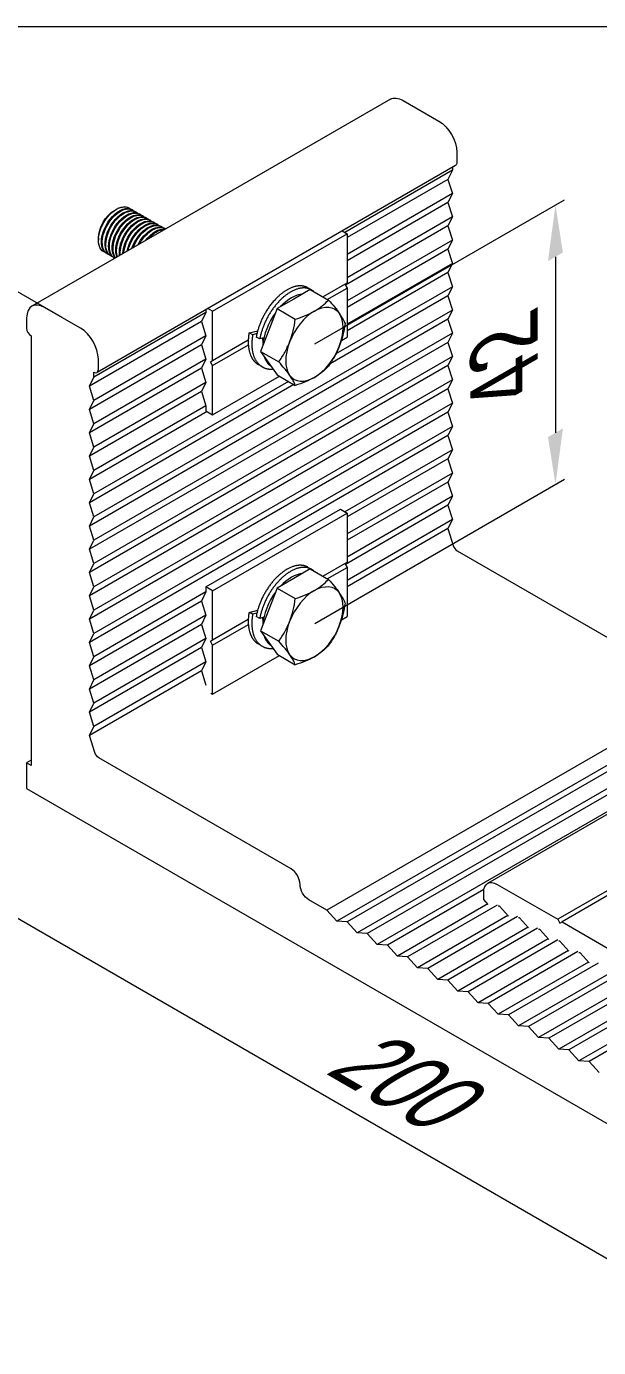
# Model space of a CAD drawing. Extents: x -37 to 4620, y -49 to 348.
# Drawn here: x 1987.38 to 2003.63, y 193.17 to 230.7 of the extents above; entities that cross this region are included whole.
import ezdxf

# ---------------------------------------------------------------- set-up
doc = ezdxf.new("R2010")
doc.units = 0
doc.header["$LTSCALE"] = 5
for name, color, linetype, lineweight in [('4', 160, 'CONTINUOUS', 18), ('PV-B6A89', 7, 'CONTINUOUS', 15), ('Рамки', 1, 'CONTINUOUS', 15)]:
    doc.layers.add(name, color=color, linetype=linetype, lineweight=lineweight)
doc.styles.add('15', font='russ.shx', dxfattribs={"width": 0.7, "height": 15})

msp = doc.modelspace()

# ---------------------------------------------------------------- linework, layer by layer
at = {"layer": '4', "extrusion": (0.707107, -0.408248, 0.57735)}
for p, q in [((1995.57, 221.679, -51.956), (2002.657, 225.771, -57.743)), ((2002.403, 224.155, -58.574), (2002.403, 219.158, -62.108)), ((1995.57, 213.743, -57.568), (2002.657, 217.835, -63.355))]:
    msp.add_line(p, q, dxfattribs=at)
at = {"layer": '4', "extrusion": (-0.707107, -0.408248, 0.57735)}
msp.add_line((1988.389, 222.431, -47.719), (1984.915, 224.436, -50.554), dxfattribs=at)
at = {"layer": '4', "extrusion": (-8.3e-15, 0.816497, 0.57735)}
msp.add_line((1985.339, 206.399, -54.665), (2008.249, 193.172, -35.958), dxfattribs=at)
at = {"layer": '4', "extrusion": (0.707107, -0.408248, 0.57735)}
for points in [[(1195.113, -984.107, 1290.584), (1195.537, -984.531, 1290.584), (1196.598, -983.046, 1290.584)], [(1190.785, -988.435, 1290.584), (1191.21, -988.859, 1290.584), (1189.725, -989.92, 1290.584)]]:
    msp.add_solid(points, dxfattribs=at)
at = {"layer": 'PV-B6A89', "extrusion": (-8.2e-15, 0.816497, 0.57735)}
for p, q in [((1997.714, 228.632, -32.299), (1987.532, 222.753, -32.299)), ((1998.074, 228.596, -32.299), (1999.093, 228.008, -32.299)), ((1999.602, 227.126, -32.299), (1999.602, 226.832, -32.299)), ((1999.565, 226.75, -32.299), (1989.382, 220.871, -32.299)), ((1999.475, 226.698, -32.299), (1999.475, 226.612, -32.299)), ((1999.475, 226.612, -32.299), (1996.42, 224.848, -32.299)), ((1999.347, 226.355, -32.299), (1996.484, 224.701, -32.299)), ((1999.475, 226.612, -32.299), (1999.347, 226.355, -32.299)), ((1999.347, 226.355, -32.299), (1999.475, 225.951, -32.299)), ((1999.475, 225.951, -32.299), (1996.484, 224.224, -32.299)), ((1999.475, 225.951, -32.299), (1999.347, 225.693, -32.299)), ((1990.298, 225.54, -32.299), (1990.292, 225.543, -32.299)), ((1999.347, 225.693, -32.299), (1996.484, 224.04, -32.299)), ((1999.347, 225.693, -32.299), (1999.475, 225.289, -32.299)), ((1989.876, 225.475, -32.299), (1989.932, 225.508, -32.299)), ((1990.4, 225.481, -32.299), (1990.377, 225.494, -32.299)), ((1990.501, 225.422, -32.299), (1990.479, 225.436, -32.299)), ((1990.603, 225.364, -32.299), (1990.581, 225.377, -32.299)), ((1990.705, 225.305, -32.299), (1990.682, 225.318, -32.299)), ((1990.807, 225.246, -32.299), (1990.784, 225.259, -32.299)), ((1990.909, 225.187, -32.299), (1990.886, 225.2, -32.299)), ((1999.475, 225.289, -32.299), (1996.484, 223.562, -32.299)), ((1999.475, 225.289, -32.299), (1999.347, 225.032, -32.299)), ((1991.011, 225.129, -32.299), (1990.988, 225.142, -32.299)), ((1991.112, 225.07, -32.299), (1991.09, 225.083, -32.299)), ((1991.214, 225.011, -32.299), (1991.191, 225.024, -32.299)), ((1991.316, 224.952, -32.299), (1991.293, 224.965, -32.299)), ((1992.665, 222.607, -32.299), (1996.484, 224.812, -32.299)), ((1996.345, 224.891, -32.299), (1996.484, 224.812, -32.299)), ((1999.347, 225.032, -32.299), (1996.436, 223.351, -32.299)), ((1996.484, 224.812, -32.299), (1996.484, 223.415, -32.299)), ((1999.347, 225.032, -32.299), (1999.475, 224.628, -32.299)), ((1989.423, 224.691, -32.299), (1989.423, 224.626, -32.299)), ((1999.475, 224.628, -32.299), (1996.484, 222.901, -32.299)), ((1999.475, 224.628, -32.299), (1999.347, 224.371, -32.299)), ((1989.578, 224.293, -32.299), (1989.572, 224.296, -32.299)), ((1989.68, 224.234, -32.299), (1989.657, 224.247, -32.299)), ((1989.781, 224.175, -32.299), (1989.759, 224.189, -32.299)), ((1989.883, 224.117, -32.299), (1989.861, 224.13, -32.299)), ((1999.347, 224.371, -32.299), (1996.484, 222.717, -32.299)), ((1999.347, 224.371, -32.299), (1999.475, 223.966, -32.299)), ((1999.475, 223.966, -32.299), (1996.484, 222.24, -32.299)), ((1999.347, 223.709, -32.299), (1996.484, 222.056, -32.299)), ((1999.475, 223.966, -32.299), (1999.347, 223.709, -32.299)), ((1999.347, 223.709, -32.299), (1999.475, 223.305, -32.299)), ((1995.796, 223.018, -32.299), (1996.484, 223.415, -32.299)), ((1999.475, 223.305, -32.299), (1996.168, 221.396, -32.299)), ((1996.42, 223.379, -32.299), (1996.484, 223.268, -32.299)), ((1999.475, 223.305, -32.299), (1999.347, 223.048, -32.299)), ((1994.967, 222.954, -32.299), (1994.496, 222.682, -32.299)), ((1995.437, 223.225, -32.299), (1994.967, 222.954, -32.299)), ((1995.437, 223.225, -32.299), (1995.955, 222.926, -32.299)), ((1995.923, 222.945, -32.299), (1996.484, 223.268, -32.299)), ((1999.347, 223.048, -32.299), (1996.005, 221.118, -32.299)), ((1996.484, 223.268, -32.299), (1996.484, 221.872, -32.299)), ((1999.347, 223.048, -32.299), (1999.475, 222.644, -32.299)), ((1988.91, 222.129, -32.299), (1987.892, 222.717, -32.299)), ((1999.475, 222.644, -32.299), (1989.292, 216.765, -32.299)), ((1992.474, 222.57, -32.299), (1989.292, 220.733, -32.299)), ((1992.474, 222.57, -32.299), (1992.347, 222.313, -32.299)), ((1992.474, 222.656, -32.299), (1992.474, 222.57, -32.299)), ((1992.665, 222.607, -32.299), (1992.527, 222.687, -32.299)), ((1992.665, 221.211, -32.299), (1992.665, 222.607, -32.299)), ((1994.496, 222.682, -32.299), (1994.261, 222.076, -32.299)), ((1994.496, 222.682, -32.299), (1995.014, 222.383, -32.299)), ((1999.475, 222.644, -32.299), (1999.347, 222.387, -32.299)), ((1987.383, 222.423, -32.299), (1987.383, 222.129, -32.299)), ((1999.347, 222.387, -32.299), (1989.165, 216.508, -32.299)), ((1992.347, 222.313, -32.299), (1989.165, 220.476, -32.299)), ((1992.347, 222.313, -32.299), (1992.474, 221.909, -32.299)), ((1999.347, 222.387, -32.299), (1999.475, 221.982, -32.299)), ((1987.51, 221.909, -32.299), (1987.51, 209.71, -32.299)), ((1999.475, 221.982, -32.299), (1989.292, 216.104, -32.299)), ((1992.474, 221.909, -32.299), (1989.292, 220.072, -32.299)), ((1992.474, 221.909, -32.299), (1992.347, 221.652, -32.299)), ((1992.665, 221.211, -32.299), (1993.678, 221.796, -32.299)), ((1993.7, 221.991, -32.299), (1993.945, 222.057, -32.299)), ((1993.803, 221.939, -32.299), (1993.7, 221.991, -32.299)), ((1993.923, 221.972, -32.299), (1993.803, 221.939, -32.299)), ((1994.006, 221.822, -32.299), (1993.903, 221.874, -32.299)), ((1994.122, 221.853, -32.299), (1994.006, 221.822, -32.299)), ((1994.261, 222.076, -32.299), (1994.026, 221.47, -32.299)), ((1996.321, 221.778, -32.299), (1996.484, 221.872, -32.299)), ((1999.475, 221.982, -32.299), (1999.347, 221.725, -32.299)), ((1999.347, 221.725, -32.299), (1989.165, 215.846, -32.299)), ((1992.347, 221.652, -32.299), (1989.165, 219.815, -32.299)), ((1992.347, 221.652, -32.299), (1992.474, 221.248, -32.299)), ((1992.665, 221.064, -32.299), (1993.68, 221.65, -32.299)), ((1994.026, 221.47, -32.299), (1994.261, 221.135, -32.299)), ((1994.026, 221.47, -32.299), (1994.544, 221.171, -32.299)), ((1999.347, 221.725, -32.299), (1999.475, 221.321, -32.299)), ((1999.347, 221.064, -32.299), (1989.165, 215.185, -32.299)), ((1999.475, 221.321, -32.299), (1989.292, 215.442, -32.299)), ((1992.474, 221.248, -32.299), (1989.292, 219.41, -32.299)), ((1989.42, 220.954, -32.299), (1989.42, 221.248, -32.299)), ((1992.474, 221.248, -32.299), (1992.347, 220.99, -32.299)), ((1992.601, 221.174, -32.299), (1992.665, 221.211, -32.299)), ((1992.665, 221.064, -32.299), (1992.601, 221.174, -32.299)), ((1992.665, 219.668, -32.299), (1992.665, 221.064, -32.299)), ((1994.261, 221.135, -32.299), (1994.496, 220.801, -32.299)), ((1999.475, 221.321, -32.299), (1999.347, 221.064, -32.299)), ((1999.347, 221.064, -32.299), (1999.475, 220.66, -32.299)), ((1992.347, 220.99, -32.299), (1989.165, 219.153, -32.299)), ((1989.165, 220.476, -32.299), (1989.292, 220.733, -32.299)), ((1989.292, 220.733, -32.299), (1989.292, 220.88, -32.299)), ((1992.347, 220.99, -32.299), (1992.474, 220.586, -32.299)), ((1992.665, 219.668, -32.299), (1994.562, 220.763, -32.299)), ((1994.496, 220.801, -32.299), (1995.014, 220.502, -32.299)), ((1994.976, 220.524, -32.299), (1989.165, 217.169, -32.299)), ((1989.292, 220.072, -32.299), (1989.165, 220.476, -32.299)), ((1999.347, 220.402, -32.299), (1989.165, 214.524, -32.299)), ((1992.347, 220.329, -32.299), (1989.165, 218.492, -32.299)), ((1999.475, 220.66, -32.299), (1989.292, 214.781, -32.299)), ((1994.817, 220.616, -32.299), (1989.292, 217.426, -32.299)), ((1992.474, 220.586, -32.299), (1989.292, 218.749, -32.299)), ((1992.474, 220.586, -32.299), (1992.347, 220.329, -32.299)), ((1992.347, 220.329, -32.299), (1992.474, 219.925, -32.299)), ((1999.475, 220.66, -32.299), (1999.347, 220.402, -32.299)), ((1999.347, 220.402, -32.299), (1999.475, 219.998, -32.299)), ((1989.165, 219.815, -32.299), (1989.292, 220.072, -32.299)), ((1999.475, 219.998, -32.299), (1989.292, 214.12, -32.299)), ((1992.474, 219.925, -32.299), (1989.292, 218.088, -32.299)), ((1992.474, 219.925, -32.299), (1992.474, 219.778, -32.299)), ((1999.475, 219.998, -32.299), (1999.347, 219.741, -32.299)), ((1989.292, 219.41, -32.299), (1989.165, 219.815, -32.299)), ((1992.506, 219.759, -32.299), (1989.165, 217.83, -32.299)), ((1999.347, 219.741, -32.299), (1989.165, 213.862, -32.299)), ((1992.474, 219.778, -32.299), (1992.665, 219.668, -32.299)), ((1999.347, 219.741, -32.299), (1999.475, 219.337, -32.299)), ((1989.165, 219.153, -32.299), (1989.292, 219.41, -32.299)), ((1999.475, 219.337, -32.299), (1989.292, 213.458, -32.299)), ((1999.475, 219.337, -32.299), (1999.347, 219.08, -32.299)), ((1989.292, 218.749, -32.299), (1989.165, 219.153, -32.299)), ((1999.347, 219.08, -32.299), (1989.165, 213.201, -32.299)), ((1999.347, 219.08, -32.299), (1999.475, 218.676, -32.299)), ((1989.165, 218.492, -32.299), (1989.292, 218.749, -32.299)), ((1989.292, 218.088, -32.299), (1989.165, 218.492, -32.299)), ((1999.475, 218.676, -32.299), (1996.42, 216.912, -32.299)), ((1999.347, 218.418, -32.299), (1996.484, 216.765, -32.299)), ((1999.475, 218.676, -32.299), (1999.347, 218.418, -32.299)), ((1999.347, 218.418, -32.299), (1999.475, 218.014, -32.299)), ((1989.165, 217.83, -32.299), (1989.292, 218.088, -32.299)), ((1989.292, 217.426, -32.299), (1989.165, 217.83, -32.299)), ((1999.475, 218.014, -32.299), (1996.484, 216.287, -32.299)), ((1999.347, 217.757, -32.299), (1996.484, 216.104, -32.299)), ((1999.475, 218.014, -32.299), (1999.347, 217.757, -32.299)), ((1999.347, 217.757, -32.299), (1999.475, 217.353, -32.299)), ((1989.165, 217.169, -32.299), (1989.292, 217.426, -32.299)), ((1999.475, 217.353, -32.299), (1996.484, 215.626, -32.299)), ((1999.475, 217.353, -32.299), (1999.347, 217.096, -32.299)), ((1989.292, 216.765, -32.299), (1989.165, 217.169, -32.299)), ((1992.474, 214.781, -32.299), (1996.293, 216.985, -32.299)), ((1996.293, 216.985, -32.299), (1996.484, 216.875, -32.299)), ((1999.347, 217.096, -32.299), (1996.436, 215.415, -32.299)), ((1999.347, 217.096, -32.299), (1999.475, 216.691, -32.299)), ((1989.165, 216.508, -32.299), (1989.292, 216.765, -32.299)), ((1992.665, 214.671, -32.299), (1996.484, 216.875, -32.299)), ((1996.484, 216.875, -32.299), (1996.484, 215.479, -32.299)), ((1999.475, 216.691, -32.299), (1996.484, 214.965, -32.299)), ((1999.475, 216.691, -32.299), (1999.347, 216.434, -32.299)), ((1989.292, 216.104, -32.299), (1989.165, 216.508, -32.299)), ((1999.347, 216.434, -32.299), (1996.484, 214.781, -32.299)), ((1999.347, 216.434, -32.299), (1999.498, 215.957, -32.299)), ((1989.165, 215.846, -32.299), (1989.292, 216.104, -32.299)), ((1989.292, 215.442, -32.299), (1989.165, 215.846, -32.299)), ((1999.614, 215.803, -32.299), (2005.075, 212.65, -32.299)), ((1989.165, 215.185, -32.299), (1989.292, 215.442, -32.299)), ((1995.796, 215.082, -32.299), (1996.484, 215.479, -32.299)), ((1996.42, 215.442, -32.299), (1996.484, 215.332, -32.299)), ((1989.292, 214.781, -32.299), (1989.165, 215.185, -32.299)), ((1995.437, 215.289, -32.299), (1994.967, 215.017, -32.299)), ((1995.437, 215.289, -32.299), (1995.955, 214.99, -32.299)), ((1995.923, 215.008, -32.299), (1996.484, 215.332, -32.299)), ((1996.484, 215.332, -32.299), (1996.484, 213.936, -32.299)), ((1989.165, 214.524, -32.299), (1989.292, 214.781, -32.299)), ((1992.665, 214.671, -32.299), (1992.474, 214.781, -32.299)), ((1992.474, 214.781, -32.299), (1992.474, 214.634, -32.299)), ((1992.665, 213.274, -32.299), (1992.665, 214.671, -32.299)), ((1994.496, 214.746, -32.299), (1994.261, 214.14, -32.299)), ((1994.967, 215.017, -32.299), (1994.496, 214.746, -32.299)), ((1994.496, 214.746, -32.299), (1995.014, 214.447, -32.299)), ((1989.292, 214.12, -32.299), (1989.165, 214.524, -32.299)), ((1992.347, 214.377, -32.299), (1989.165, 212.54, -32.299)), ((1992.474, 214.634, -32.299), (1989.292, 212.797, -32.299)), ((1992.474, 214.634, -32.299), (1992.347, 214.377, -32.299)), ((1992.347, 214.377, -32.299), (1992.474, 213.973, -32.299)), ((1989.165, 213.862, -32.299), (1989.292, 214.12, -32.299)), ((1992.474, 213.973, -32.299), (1989.292, 212.135, -32.299)), ((1992.474, 213.973, -32.299), (1992.347, 213.715, -32.299)), ((1993.7, 214.055, -32.299), (1993.945, 214.121, -32.299)), ((1993.803, 214.003, -32.299), (1993.7, 214.055, -32.299)), ((1993.923, 214.035, -32.299), (1993.803, 214.003, -32.299)), ((1994.006, 213.885, -32.299), (1993.903, 213.937, -32.299)), ((1994.122, 213.916, -32.299), (1994.006, 213.885, -32.299)), ((1994.261, 214.14, -32.299), (1994.026, 213.534, -32.299)), ((1996.321, 213.842, -32.299), (1996.484, 213.936, -32.299)), ((1989.292, 213.458, -32.299), (1989.165, 213.862, -32.299)), ((1992.347, 213.715, -32.299), (1989.165, 211.878, -32.299)), ((1992.347, 213.715, -32.299), (1992.474, 213.311, -32.299)), ((1992.665, 213.274, -32.299), (1993.678, 213.859, -32.299)), ((1992.665, 213.127, -32.299), (1993.68, 213.713, -32.299)), ((1994.026, 213.534, -32.299), (1994.261, 213.199, -32.299)), ((1994.026, 213.534, -32.299), (1994.544, 213.235, -32.299)), ((1989.165, 213.201, -32.299), (1989.292, 213.458, -32.299)), ((1989.292, 212.797, -32.299), (1989.165, 213.201, -32.299)), ((1992.474, 213.311, -32.299), (1989.292, 211.474, -32.299)), ((1992.474, 213.311, -32.299), (1992.347, 213.054, -32.299)), ((1992.601, 213.238, -32.299), (1992.665, 213.274, -32.299)), ((1992.665, 213.127, -32.299), (1992.601, 213.238, -32.299)), ((1994.261, 213.199, -32.299), (1994.496, 212.865, -32.299)), ((1992.347, 213.054, -32.299), (1989.165, 211.217, -32.299)), ((1989.165, 212.54, -32.299), (1989.292, 212.797, -32.299)), ((1992.347, 213.054, -32.299), (1992.474, 212.65, -32.299)), ((1992.665, 211.731, -32.299), (1992.665, 213.127, -32.299)), ((1992.665, 211.731, -32.299), (1994.562, 212.827, -32.299)), ((1994.496, 212.865, -32.299), (1995.014, 212.566, -32.299)), ((1989.292, 212.135, -32.299), (1989.165, 212.54, -32.299)), ((1992.474, 212.65, -32.299), (1989.292, 210.813, -32.299)), ((1992.474, 212.65, -32.299), (1992.347, 212.393, -32.299)), ((1992.347, 212.393, -32.299), (1989.165, 210.556, -32.299)), ((1989.165, 211.878, -32.299), (1989.292, 212.135, -32.299)), ((1992.347, 212.393, -32.299), (1992.474, 211.988, -32.299)), ((1989.292, 211.474, -32.299), (1989.165, 211.878, -32.299)), ((1992.613, 211.761, -32.299), (1992.665, 211.731, -32.299)), ((1989.165, 211.217, -32.299), (1989.292, 211.474, -32.299)), ((2006.093, 211.474, -32.299), (1995.911, 205.595, -32.299)), ((1989.292, 210.813, -32.299), (1989.165, 211.217, -32.299)), ((2006.379, 211.162, -32.299), (1996.197, 205.283, -32.299)), ((2006.666, 211.143, -32.299), (1996.484, 205.265, -32.299)), ((1989.165, 210.556, -32.299), (1989.292, 210.813, -32.299)), ((1989.315, 210.078, -32.299), (1989.165, 210.556, -32.299)), ((2006.952, 210.831, -32.299), (1996.77, 204.952, -32.299)), ((2007.239, 210.813, -32.299), (1997.056, 204.934, -32.299)), ((2007.525, 210.5, -32.299), (1997.343, 204.622, -32.299)), ((1987.51, 209.857, -32.299), (1987.383, 209.784, -32.299)), ((1987.51, 209.71, -32.299), (1987.383, 209.784, -32.299)), ((1987.383, 209.784, -32.299), (1987.383, 209.049, -32.299)), ((1994.893, 206.771, -32.299), (1989.432, 209.924, -32.299)), ((1987.383, 209.049, -32.299), (2012.839, 194.352, -32.299)), ((2005.569, 209.296, -32.299), (2000.477, 206.357, -32.299)), ((2012.393, 207.837, -32.299), (2002.211, 201.958, -32.299)), ((2012.68, 207.524, -32.299), (2002.497, 201.645, -32.299)), ((2012.966, 207.506, -32.299), (2002.784, 201.627, -32.299)), ((2013.253, 207.194, -32.299), (2003.07, 201.315, -32.299)), ((2013.539, 207.175, -32.299), (2003.357, 201.296, -32.299)), ((2004.314, 206.405, -32.299), (2002.466, 205.338, -32.299)), ((2000.372, 206.187, -32.299), (1997.629, 204.603, -32.299)), ((2000.366, 205.897, -32.299), (2000.366, 206.11, -32.299)), ((2000.747, 206.33, -32.299), (2002.466, 205.338, -32.299)), ((2004.441, 206.332, -32.299), (2002.593, 205.265, -32.299)), ((1995.911, 205.595, -32.299), (1995.402, 205.889, -32.299)), ((2000.481, 205.772, -32.299), (1997.915, 204.291, -32.299)), ((2000.747, 205.742, -32.299), (1998.202, 204.273, -32.299)), ((2000.493, 205.759, -32.299), (2000.366, 205.897, -32.299)), ((2000.811, 205.706, -32.299), (2000.779, 205.708, -32.299)), ((2001.066, 205.428, -32.299), (2000.811, 205.706, -32.299)), ((1996.197, 205.283, -32.299), (1995.911, 205.595, -32.299)), ((1996.484, 205.265, -32.299), (1996.197, 205.283, -32.299)), ((2001.053, 205.441, -32.299), (1998.488, 203.96, -32.299)), ((2001.32, 205.412, -32.299), (1998.775, 203.942, -32.299)), ((2001.384, 205.375, -32.299), (2001.352, 205.377, -32.299)), ((2001.638, 205.097, -32.299), (2001.384, 205.375, -32.299)), ((2002.466, 205.338, -32.299), (2002.529, 205.228, -32.299)), ((1996.77, 204.952, -32.299), (1996.484, 205.265, -32.299)), ((1997.056, 204.934, -32.299), (1996.77, 204.952, -32.299)), ((1997.343, 204.622, -32.299), (1997.056, 204.934, -32.299)), ((2001.626, 205.111, -32.299), (1999.061, 203.63, -32.299)), ((2001.893, 205.081, -32.299), (1999.347, 203.611, -32.299)), ((2001.957, 205.044, -32.299), (2001.925, 205.046, -32.299)), ((2002.211, 204.767, -32.299), (2001.957, 205.044, -32.299)), ((2002.529, 205.228, -32.299), (2002.593, 205.265, -32.299)), ((2002.593, 205.265, -32.299), (2004.311, 204.273, -32.299)), ((1997.629, 204.603, -32.299), (1997.343, 204.622, -32.299)), ((1997.915, 204.291, -32.299), (1997.629, 204.603, -32.299)), ((2002.199, 204.78, -32.299), (1999.634, 203.299, -32.299)), ((2002.466, 204.75, -32.299), (1999.92, 203.281, -32.299)), ((2002.529, 204.713, -32.299), (2002.497, 204.716, -32.299)), ((2002.784, 204.436, -32.299), (2002.529, 204.713, -32.299)), ((1998.202, 204.273, -32.299), (1997.915, 204.291, -32.299)), ((1998.488, 203.96, -32.299), (1998.202, 204.273, -32.299)), ((2002.772, 204.449, -32.299), (2000.206, 202.968, -32.299)), ((2003.038, 204.42, -32.299), (2000.493, 202.95, -32.299)), ((2003.102, 204.383, -32.299), (2003.07, 204.385, -32.299)), ((2003.357, 204.105, -32.299), (2003.102, 204.383, -32.299)), ((1998.775, 203.942, -32.299), (1998.488, 203.96, -32.299)), ((1999.061, 203.63, -32.299), (1998.775, 203.942, -32.299)), ((2003.344, 204.119, -32.299), (2000.779, 202.638, -32.299)), ((2003.611, 204.089, -32.299), (2001.066, 202.619, -32.299)), ((2003.917, 203.788, -32.299), (2001.352, 202.307, -32.299)), ((1999.347, 203.611, -32.299), (1999.061, 203.63, -32.299)), ((1999.634, 203.299, -32.299), (1999.347, 203.611, -32.299)), ((2004.184, 203.758, -32.299), (2001.638, 202.288, -32.299)), ((2004.49, 203.457, -32.299), (2001.925, 201.976, -32.299)), ((1999.92, 203.281, -32.299), (1999.634, 203.299, -32.299)), ((2000.206, 202.968, -32.299), (1999.92, 203.281, -32.299)), ((2000.493, 202.95, -32.299), (2000.206, 202.968, -32.299)), ((2000.779, 202.638, -32.299), (2000.493, 202.95, -32.299)), ((2001.066, 202.619, -32.299), (2000.779, 202.638, -32.299)), ((2001.352, 202.307, -32.299), (2001.066, 202.619, -32.299)), ((2001.638, 202.288, -32.299), (2001.352, 202.307, -32.299)), ((2001.925, 201.976, -32.299), (2001.638, 202.288, -32.299)), ((2002.211, 201.958, -32.299), (2001.925, 201.976, -32.299)), ((2002.497, 201.645, -32.299), (2002.211, 201.958, -32.299)), ((2002.784, 201.627, -32.299), (2002.497, 201.645, -32.299)), ((2003.07, 201.315, -32.299), (2002.784, 201.627, -32.299)), ((2003.357, 201.296, -32.299), (2003.07, 201.315, -32.299)), ((2003.643, 200.984, -32.299), (2003.357, 201.296, -32.299))]:
    msp.add_line(p, q, dxfattribs=at)
at = {"layer": 'PV-B6A89', "extrusion": (7.4e-15, -1.2e-15, -1)}
msp.add_ellipse((1998.074, 228.008, -32.299), major_axis=(-0.36, 0.624), ratio=0.57735, start_param=0, end_param=0.785398, dxfattribs=at)
at = {"layer": 'PV-B6A89', "extrusion": (7.2e-15, -1.4e-15, -1)}
for centre, major_axis, start_param, end_param in [((1999.093, 227.42, -32.299), (0.36, -0.624), -2.356194, -0.785398), ((1990.73, 224.459, -32.299), (0.36, 0.624), -2.116376, -0.785398), ((1989.432, 210.071, -32.299), (-0.09, 0.156), -2.356194, -1.203622)]:
    msp.add_ellipse(centre, major_axis=major_axis, ratio=0.57735, start_param=start_param, end_param=end_param, dxfattribs=at)
at = {"layer": 'PV-B6A89', "extrusion": (7.2e-15, -1.2e-15, -1)}
msp.add_ellipse((1999.475, 226.906, -32.299), major_axis=(0.09, -0.156), ratio=0.57735, start_param=-0.785398, end_param=0, dxfattribs=at)
at = {"layer": 'PV-B6A89', "extrusion": (7e-15, -1.4e-15, -1)}
for centre, major_axis, start_param, end_param in [((1989.932, 224.92, -32.299), (-0.36, -0.624), 0, 3.141593), ((1990.221, 224.753, -32.299), (-0.36, -0.624), 0, 3.141593), ((1990.119, 224.812, -32.299), (0.36, 0.624), -0.785398, 0), ((1990.322, 224.694, -32.299), (0.36, 0.624), -0.785398, 0), ((1990.424, 224.636, -32.299), (0.36, 0.624), -0.785398, 0), ((1990.526, 224.577, -32.299), (0.36, 0.624), -0.785398, 0), ((1990.73, 224.459, -32.299), (0.36, 0.624), -0.785398, 0), ((1990.933, 224.342, -32.299), (0.36, 0.624), -0.785398, 0), ((1990.243, 224.74, -32.299), (-0.36, -0.624), -0.01521, 0.785398), ((1995.402, 206.183, -32.299), (-0.18, 0.312), -2.356194, -0.785398)]:
    msp.add_ellipse(centre, major_axis=major_axis, ratio=0.57735, start_param=start_param, end_param=end_param, dxfattribs=at)
at = {"layer": 'PV-B6A89', "extrusion": (7e-15, -1.2e-15, -1)}
for centre, start_param, end_param in [((1990.017, 224.871, -32.299), -2.356194, 0), ((1990.243, 224.74, -32.299), -2.356194, 0.11004), ((1990.854, 224.387, -32.299), -1.853007, 0.11004)]:
    msp.add_ellipse(centre, major_axis=(0.36, 0.624), ratio=0.57735, start_param=start_param, end_param=end_param, dxfattribs=at)
at = {"layer": 'PV-B6A89', "extrusion": (6.9e-15, -1.3e-15, -1)}
for centre, major_axis, start_param, end_param in [((1989.938, 224.916, -32.299), (0.36, 0.624), -0.785398, 0.11004), ((1990.04, 224.858, -32.299), (0.36, 0.624), -0.785398, 0.11004), ((1990.831, 224.401, -32.299), (0.36, 0.624), -1.903348, 0), ((1990.017, 224.871, -32.299), (-0.36, -0.624), 0, 0.785398)]:
    msp.add_ellipse(centre, major_axis=major_axis, ratio=0.57735, start_param=start_param, end_param=end_param, dxfattribs=at)
at = {"layer": 'PV-B6A89', "extrusion": (7.1e-15, -1.3e-15, -1)}
for centre, major_axis, start_param, end_param in [((1989.876, 224.952, -32.299), (0.32, 0.554), -2.356194, -0.785398), ((1990.933, 224.342, -32.299), (0.36, 0.624), -1.664911, -0.785398), ((1990.956, 224.329, -32.299), (0.36, 0.624), -1.605399, 0.034603), ((1991.035, 224.283, -32.299), (0.36, 0.624), -1.363454, -0.207343), ((1990.447, 224.623, -32.299), (0.36, 0.624), -2.679581, -2.356194)]:
    msp.add_ellipse(centre, major_axis=major_axis, ratio=0.57735, start_param=start_param, end_param=end_param, dxfattribs=at)
at = {"layer": 'PV-B6A89', "extrusion": (6.9e-15, -1.4e-15, -1)}
msp.add_ellipse((1990.04, 224.858, -32.299), major_axis=(-0.36, -0.624), ratio=0.57735, start_param=-0.11004, end_param=2.356194, dxfattribs=at)
at = {"layer": 'PV-B6A89', "extrusion": (6.8e-15, -1.3e-15, -1)}
msp.add_ellipse((1990.119, 224.812, -32.299), major_axis=(-0.36, -0.624), ratio=0.57735, start_param=0, end_param=2.356194, dxfattribs=at)
at = {"layer": 'PV-B6A89', "extrusion": (7e-15, -1.1e-15, -1)}
for centre, start_param, end_param in [((1990.141, 224.799, -32.299), -2.356194, 0.11004), ((1990.447, 224.623, -32.299), -2.356194, 0.11004), ((1990.549, 224.564, -32.299), -2.356194, 0.11004), ((1990.628, 224.518, -32.299), -2.318659, 0)]:
    msp.add_ellipse(centre, major_axis=(0.36, 0.624), ratio=0.57735, start_param=start_param, end_param=end_param, dxfattribs=at)
at = {"layer": 'PV-B6A89', "extrusion": (6.8e-15, -1.4e-15, -1)}
for centre, major_axis, start_param, end_param in [((1990.345, 224.681, -32.299), (-0.36, -0.624), 0.241145, 3.251633), ((1995.557, 221.672, -32.299), (0.576, 0.998), -0.785398, 0.261799), ((1995.557, 213.736, -32.299), (0.576, 0.998), -0.785398, 0.261799)]:
    msp.add_ellipse(centre, major_axis=major_axis, ratio=0.57735, start_param=start_param, end_param=end_param, dxfattribs=at)
at = {"layer": 'PV-B6A89', "extrusion": (6.6e-15, -1.1e-15, -1)}
msp.add_ellipse((1990.322, 224.694, -32.299), major_axis=(-0.36, -0.624), ratio=0.57735, start_param=0.188024, end_param=2.356194, dxfattribs=at)
at = {"layer": 'PV-B6A89', "extrusion": (7.4e-15, -1.5e-15, -1)}
msp.add_ellipse((1990.424, 224.636, -32.299), major_axis=(0.36, 0.624), ratio=0.57735, start_param=-2.727115, end_param=-0.785398, dxfattribs=at)
at = {"layer": 'PV-B6A89', "extrusion": (7.1e-15, -1.4e-15, -1)}
msp.add_ellipse((1990.526, 224.577, -32.299), major_axis=(0.36, 0.624), ratio=0.57735, start_param=-2.519391, end_param=-0.785398, dxfattribs=at)
at = {"layer": 'PV-B6A89', "extrusion": (6.9e-15, -1.2e-15, -1)}
for centre, start_param, end_param in [((1990.651, 224.505, -32.299), -2.273881, 0.11004), ((1994.622, 222.212, -32.299), -2.504671, -2.474249), ((1994.622, 214.276, -32.299), -2.504671, -2.474249)]:
    msp.add_ellipse(centre, major_axis=(0.36, 0.624), ratio=0.57735, start_param=start_param, end_param=end_param, dxfattribs=at)
at = {"layer": 'PV-B6A89', "extrusion": (7.2e-15, -1.5e-15, -1)}
msp.add_ellipse((1990.752, 224.446, -32.299), major_axis=(0.36, 0.624), ratio=0.57735, start_param=-2.070086, end_param=0.11004, dxfattribs=at)
at = {"layer": 'PV-B6A89', "extrusion": (7.2e-15, -1.3e-15, -1)}
msp.add_ellipse((1991.058, 224.27, -32.299), major_axis=(0.36, 0.624), ratio=0.57735, start_param=-1.275637, end_param=-0.29516, dxfattribs=at)
at = {"layer": 'PV-B6A89', "extrusion": (7e-15, -1.3e-15, -1)}
msp.add_ellipse((1990.141, 224.799, -32.299), major_axis=(-0.36, -0.624), ratio=0.57735, start_param=-0.11004, end_param=0.785398, dxfattribs=at)
at = {"layer": 'PV-B6A89', "extrusion": (6.8e-15, -1.2e-15, -1)}
msp.add_ellipse((1990.549, 224.564, -32.299), major_axis=(0.36, 0.624), ratio=0.57735, start_param=-2.474248, end_param=-2.356194, dxfattribs=at)
at = {"layer": 'PV-B6A89'}
for centre, major_axis, start_param, end_param in [((1994.906, 222.048, -32.299), (-0.576, -0.998), -2.745955, -1.966434), ((1987.892, 222.129, -32.299), (-0.36, 0.624), -0.785398, 0.785398), ((1994.906, 222.048, -32.299), (-0.576, -0.998), -1.765617, -0.852377), ((1995.557, 221.672, -32.299), (-0.576, -0.998), -2.356194, -1.308997), ((1995.557, 221.672, -32.299), (0.576, 0.998), -1.308997, -0.261799), ((1987.51, 222.056, -32.299), (0.09, -0.156), -2.356194, -0.785398), ((1988.91, 221.541, -32.299), (-0.36, 0.624), -2.356194, -0.785398), ((1995.557, 221.672, -32.299), (-0.576, -0.998), -1.308997, -0.261799), ((1995.557, 221.672, -32.299), (0.576, 0.998), -2.356194, -1.308997), ((1994.906, 222.048, -32.299), (-0.576, -0.998), -0.496654, -0.026944), ((1989.292, 221.027, -32.299), (0.09, -0.156), -0.785398, 0.785398), ((1995.557, 221.672, -32.299), (-0.576, -0.998), -0.261799, 0.785398), ((1999.614, 215.95, -32.299), (0.09, -0.156), -1.93797, -0.785398), ((1994.906, 214.112, -32.299), (-0.576, -0.998), -2.745955, -1.966434), ((1995.557, 213.736, -32.299), (-0.576, -0.998), -2.356194, -1.308997), ((1994.906, 214.112, -32.299), (-0.576, -0.998), -1.765617, -0.852377), ((1995.557, 213.736, -32.299), (0.576, 0.998), -1.308997, -0.261799), ((1995.557, 213.736, -32.299), (-0.576, -0.998), -1.308997, -0.261799), ((1995.557, 213.736, -32.299), (0.576, 0.998), -2.356194, -1.308997), ((1994.906, 214.112, -32.299), (-0.576, -0.998), -0.496654, -0.026944), ((1995.557, 213.736, -32.299), (-0.576, -0.998), -0.261799, 0.785398), ((1994.893, 206.477, -32.299), (-0.18, 0.312), -2.356194, -0.785398)]:
    msp.add_ellipse(centre, major_axis=major_axis, ratio=0.57735, start_param=start_param, end_param=end_param, dxfattribs=at)
at = {"layer": 'PV-B6A89', "extrusion": (7.1e-15, -1.6e-15, -1)}
for centre in [(1994.599, 222.225, -32.299), (1994.599, 214.289, -32.299)]:
    msp.add_ellipse(centre, major_axis=(0.36, 0.624), ratio=0.57735, start_param=-2.629809, end_param=-2.508519, dxfattribs=at)
at = {"layer": 'PV-B6A89', "extrusion": (7.3e-15, -1.5e-15, -1)}
msp.add_ellipse((2000.747, 205.889, -32.299), major_axis=(-0.27, 0.468), ratio=0.57735, start_param=-0.785398, end_param=0.785398, dxfattribs=at)
at = {"layer": 'PV-B6A89'}
for points, knots in [([(1995.225, 223.324, -32.299), (1994.985, 223.361, -32.299), (1994.698, 223.164, -32.299), (1994.411, 222.968, -32.299), (1994.19, 222.612, -32.299)], [0.7, 0.7, 0.7, 0.8, 0.8, 0.9, 0.9, 0.9]), ([(1993.803, 221.939, -32.299), (1993.735, 221.557, -32.299), (1993.851, 221.29, -32.299), (1993.967, 221.024, -32.299), (1994.226, 220.974, -32.299)], [0, 0, 0, 0.1, 0.1, 0.2, 0.2, 0.2])]:
    msp.add_rational_spline(points, [1, 0.951056516295, 1, 0.951056516295, 1], degree=2, knots=knots, dxfattribs=at)
for points, weights in [([(1995.369, 223.275, -32.299), (1995.304, 223.312, -32.299), (1995.225, 223.324, -32.299)], [0.978092637339, 0.98345005249, 1]), ([(1994.805, 223.109, -32.299), (1994.518, 222.915, -32.299), (1994.296, 222.56, -32.299)], [1, 0.951056516295, 1]), ([(1995.331, 223.265, -32.299), (1995.092, 223.303, -32.299), (1994.805, 223.109, -32.299)], [1, 0.951056516295, 1]), ([(1995.538, 223.167, -32.299), (1995.451, 223.245, -32.299), (1995.331, 223.265, -32.299)], [0.975545022935, 0.974887739955, 1]), ([(1994.19, 222.612, -32.299), (1993.97, 222.256, -32.299), (1993.903, 221.874, -32.299)], [1, 0.951056516295, 1]), ([(1994.296, 222.56, -32.299), (1994.074, 222.204, -32.299), (1994.006, 221.822, -32.299)], [1, 0.951056516295, 1]), ([(1993.7, 221.991, -32.299), (1993.634, 221.609, -32.299), (1993.751, 221.344, -32.299)], [1, 0.951056516295, 1]), ([(1994.084, 221.843, -32.299), (1994.085, 221.769, -32.299), (1994.098, 221.704, -32.299)], [0.977295787555, 0.973183749968, 0.978638089635]), ([(1993.751, 221.344, -32.299), (1993.827, 221.172, -32.299), (1993.971, 221.089, -32.299)], [1, 0.967593762411, 0.978100867117]), ([(1994.698, 215.228, -32.299), (1994.411, 215.032, -32.299), (1994.19, 214.676, -32.299)], [1, 0.951056516295, 1]), ([(1994.805, 215.173, -32.299), (1994.518, 214.978, -32.299), (1994.296, 214.623, -32.299)], [1, 0.951056516295, 1]), ([(1995.225, 215.388, -32.299), (1994.985, 215.424, -32.299), (1994.698, 215.228, -32.299)], [1, 0.951056516295, 1]), ([(1995.331, 215.328, -32.299), (1995.092, 215.367, -32.299), (1994.805, 215.173, -32.299)], [1, 0.951056516295, 1]), ([(1995.369, 215.338, -32.299), (1995.304, 215.376, -32.299), (1995.225, 215.388, -32.299)], [0.97809263734, 0.98345005249, 1]), ([(1995.538, 215.231, -32.299), (1995.451, 215.309, -32.299), (1995.331, 215.328, -32.299)], [0.975545022935, 0.974887739955, 1]), ([(1994.19, 214.676, -32.299), (1993.97, 214.32, -32.299), (1993.903, 213.937, -32.299)], [1, 0.951056516295, 1]), ([(1994.296, 214.623, -32.299), (1994.074, 214.268, -32.299), (1994.006, 213.885, -32.299)], [1, 0.951056516295, 1]), ([(1993.7, 214.055, -32.299), (1993.634, 213.673, -32.299), (1993.751, 213.408, -32.299)], [1, 0.951056516295, 1]), ([(1993.803, 214.003, -32.299), (1993.735, 213.62, -32.299), (1993.851, 213.354, -32.299)], [1, 0.951056516295, 1]), ([(1994.084, 213.906, -32.299), (1994.085, 213.833, -32.299), (1994.098, 213.768, -32.299)], [0.977295787555, 0.973183749968, 0.978638089635]), ([(1993.751, 213.408, -32.299), (1993.827, 213.236, -32.299), (1993.971, 213.153, -32.299)], [1, 0.967593762411, 0.978100867117]), ([(1993.851, 213.354, -32.299), (1993.967, 213.088, -32.299), (1994.226, 213.037, -32.299)], [1, 0.951056516295, 1])]:
    msp.add_rational_spline(points, weights, degree=2, dxfattribs=at)
at = {"layer": 'PV-B6A89', "extrusion": (-4.27615e-09, -7.40808e-09, -1)}
msp.add_open_spline([(1995.369, 223.275, -32.299), (1995.403, 223.255, -32.299), (1995.437, 223.235, -32.299), (1995.471, 223.216, -32.299)], degree=3, dxfattribs=at)
at = {"layer": 'PV-B6A89'}
for points, knots in [([(1995.557, 222.613, -32.299), (1995.597, 222.636, -32.299), (1995.636, 222.66, -32.299), (1995.709, 222.71, -32.299), (1995.743, 222.736, -32.299), (1995.842, 222.815, -32.299), (1995.901, 222.87, -32.299), (1995.955, 222.926, -32.299)], [0.013367258, 0.013367258, 0.013367258, 0.013367258, 0.014537452, 0.014537452, 0.015707646, 0.015707646, 0.018048033, 0.018048033, 0.018048033, 0.018048033]), ([(1996.263, 221.609, -32.299), (1996.243, 221.558, -32.299), (1996.221, 221.507, -32.299), (1996.175, 221.409, -32.299), (1996.15, 221.361, -32.299), (1996.072, 221.22, -32.299), (1996.015, 221.131, -32.299), (1995.955, 221.045, -32.299)], [0.00467371, 0.00467371, 0.00467371, 0.00467371, 0.005837709, 0.005837709, 0.007001709, 0.007001709, 0.009329709, 0.009329709, 0.009329709, 0.009329709]), ([(1996.263, 213.673, -32.299), (1996.243, 213.621, -32.299), (1996.221, 213.571, -32.299), (1996.175, 213.472, -32.299), (1996.15, 213.424, -32.299), (1996.072, 213.284, -32.299), (1996.015, 213.195, -32.299), (1995.955, 213.109, -32.299)], [0.00467371, 0.00467371, 0.00467371, 0.00467371, 0.005837709, 0.005837709, 0.007001709, 0.007001709, 0.009329709, 0.009329709, 0.009329709, 0.009329709]), ([(1995.014, 212.566, -32.299), (1994.998, 212.608, -32.299), (1994.977, 212.652, -32.299), (1994.924, 212.749, -32.299), (1994.892, 212.801, -32.299), (1994.852, 212.858, -32.299)], [0.000000238, 0.000000238, 0.000000238, 0.000000238, 0.002336974, 0.002336974, 0.00467371, 0.00467371, 0.00467371, 0.00467371]), ([(1995.557, 212.795, -32.299), (1995.478, 212.749, -32.299), (1995.392, 212.708, -32.299), (1995.21, 212.632, -32.299), (1995.113, 212.597, -32.299), (1995.014, 212.566, -32.299)], [0.027532561, 0.027532561, 0.027532561, 0.027532561, 0.029870181, 0.029870181, 0.032207802, 0.032207802, 0.032207802, 0.032207802])]:
    msp.add_open_spline(points, degree=3, knots=knots, dxfattribs=at)
at = {"layer": 'PV-B6A89', "extrusion": (1.047e-12, 8.939e-13, -1)}
msp.add_open_spline([(1995.955, 222.926, -32.299), (1996.015, 222.859, -32.299), (1996.073, 222.793, -32.299), (1996.176, 222.667, -32.299), (1996.223, 222.607, -32.299), (1996.263, 222.55, -32.299)], degree=3, knots=[0.000000238, 0.000000238, 0.000000238, 0.000000238, 0.002336974, 0.002336974, 0.00467371, 0.00467371, 0.00467371, 0.00467371], dxfattribs=at)
at = {"layer": 'PV-B6A89', "extrusion": (9.232e-13, -1.9057e-12, -1)}
msp.add_open_spline([(1995.014, 222.383, -32.299), (1995.113, 222.415, -32.299), (1995.21, 222.449, -32.299), (1995.392, 222.525, -32.299), (1995.478, 222.567, -32.299), (1995.557, 222.613, -32.299)], degree=3, knots=[0.008690416, 0.008690416, 0.008690416, 0.008690416, 0.011028837, 0.011028837, 0.013367258, 0.013367258, 0.013367258, 0.013367258], dxfattribs=at)
at = {"layer": 'PV-B6A89', "extrusion": (-4.1464e-12, -2.3504e-12, -1)}
msp.add_open_spline([(1996.263, 222.55, -32.299), (1996.283, 222.521, -32.299), (1996.301, 222.494, -32.299), (1996.334, 222.441, -32.299), (1996.349, 222.416, -32.299), (1996.388, 222.343, -32.299), (1996.409, 222.299, -32.299), (1996.425, 222.257, -32.299)], degree=3, knots=[0.00467371, 0.00467371, 0.00467371, 0.00467371, 0.005837709, 0.005837709, 0.007001709, 0.007001709, 0.009329709, 0.009329709, 0.009329709, 0.009329709], dxfattribs=at)
at = {"layer": 'PV-B6A89', "extrusion": (2.1484e-12, -5.932e-13, -1)}
msp.add_open_spline([(1994.852, 221.735, -32.299), (1994.872, 221.787, -32.299), (1994.89, 221.839, -32.299), (1994.923, 221.945, -32.299), (1994.938, 221.999, -32.299), (1994.978, 222.161, -32.299), (1994.998, 222.271, -32.299), (1995.014, 222.383, -32.299)], degree=3, knots=[0.00467371, 0.00467371, 0.00467371, 0.00467371, 0.005837709, 0.005837709, 0.007001709, 0.007001709, 0.009329709, 0.009329709, 0.009329709, 0.009329709], dxfattribs=at)
at = {"layer": 'PV-B6A89', "extrusion": (-2.1369e-12, 4.368e-13, -1)}
msp.add_open_spline([(1996.425, 222.257, -32.299), (1996.409, 222.145, -32.299), (1996.388, 222.035, -32.299), (1996.335, 221.818, -32.299), (1996.303, 221.712, -32.299), (1996.263, 221.609, -32.299)], degree=3, knots=[0.000000238, 0.000000238, 0.000000238, 0.000000238, 0.002336974, 0.002336974, 0.00467371, 0.00467371, 0.00467371, 0.00467371], dxfattribs=at)
at = {"layer": 'PV-B6A89', "extrusion": (1.8311e-12, -9.996e-13, -1)}
msp.add_open_spline([(1994.544, 221.171, -32.299), (1994.605, 221.257, -32.299), (1994.662, 221.347, -32.299), (1994.765, 221.534, -32.299), (1994.812, 221.632, -32.299), (1994.852, 221.735, -32.299)], degree=3, knots=[0.000000238, 0.000000238, 0.000000238, 0.000000238, 0.002336974, 0.002336974, 0.00467371, 0.00467371, 0.00467371, 0.00467371], dxfattribs=at)
at = {"layer": 'PV-B6A89', "extrusion": (3.32749e-09, 5.7631e-09, 1)}
msp.add_open_spline([(1994.073, 221.03, -32.299), (1994.039, 221.05, -32.299), (1994.005, 221.07, -32.299), (1993.971, 221.089, -32.299)], degree=3, dxfattribs=at)
at = {"layer": 'PV-B6A89', "extrusion": (-4.3426e-12, -3.6642e-12, -1)}
msp.add_open_spline([(1994.852, 220.794, -32.299), (1994.832, 220.823, -32.299), (1994.81, 220.852, -32.299), (1994.764, 220.913, -32.299), (1994.739, 220.944, -32.299), (1994.661, 221.038, -32.299), (1994.604, 221.104, -32.299), (1994.544, 221.171, -32.299)], degree=3, knots=[0.00467371, 0.00467371, 0.00467371, 0.00467371, 0.005837709, 0.005837709, 0.007001709, 0.007001709, 0.009329709, 0.009329709, 0.009329709, 0.009329709], dxfattribs=at)
at = {"layer": 'PV-B6A89', "extrusion": (5.53e-13, -8.372e-13, -1)}
msp.add_open_spline([(1995.955, 221.045, -32.299), (1995.901, 220.988, -32.299), (1995.842, 220.933, -32.299), (1995.743, 220.854, -32.299), (1995.709, 220.829, -32.299), (1995.636, 220.779, -32.299), (1995.597, 220.754, -32.299), (1995.557, 220.731, -32.299)], degree=3, knots=[0.022853389, 0.022853389, 0.022853389, 0.022853389, 0.025192975, 0.025192975, 0.026362768, 0.026362768, 0.027532561, 0.027532561, 0.027532561, 0.027532561], dxfattribs=at)
at = {"layer": 'PV-B6A89', "extrusion": (-1.792e-13, -4.8861e-12, -1)}
msp.add_rational_spline([(1994.226, 220.974, -32.299), (1994.3, 220.959, -32.299), (1994.381, 220.965, -32.299)], [1, 0.985558312144, 0.979639203081], degree=2, dxfattribs=at)
at = {"layer": 'PV-B6A89', "extrusion": (1.7653e-12, 1.1743e-12, -1)}
msp.add_open_spline([(1995.014, 220.502, -32.299), (1994.998, 220.544, -32.299), (1994.977, 220.588, -32.299), (1994.924, 220.685, -32.299), (1994.892, 220.737, -32.299), (1994.852, 220.794, -32.299)], degree=3, knots=[0.000000238, 0.000000238, 0.000000238, 0.000000238, 0.002336974, 0.002336974, 0.00467371, 0.00467371, 0.00467371, 0.00467371], dxfattribs=at)
at = {"layer": 'PV-B6A89', "extrusion": (-5.005e-13, 1.4319e-12, -1)}
msp.add_open_spline([(1995.557, 220.731, -32.299), (1995.478, 220.686, -32.299), (1995.392, 220.644, -32.299), (1995.21, 220.568, -32.299), (1995.113, 220.533, -32.299), (1995.014, 220.502, -32.299)], degree=3, knots=[0.027532561, 0.027532561, 0.027532561, 0.027532561, 0.029870181, 0.029870181, 0.032207802, 0.032207802, 0.032207802, 0.032207802], dxfattribs=at)
at = {"layer": 'PV-B6A89', "extrusion": (9.5064e-10, 1.64602e-09, -1)}
msp.add_open_spline([(1995.369, 215.338, -32.299), (1995.403, 215.319, -32.299), (1995.437, 215.299, -32.299), (1995.471, 215.28, -32.299)], degree=3, dxfattribs=at)
at = {"layer": 'PV-B6A89', "extrusion": (-8.895e-13, 2.1665e-12, -1)}
msp.add_open_spline([(1995.014, 214.447, -32.299), (1995.113, 214.478, -32.299), (1995.21, 214.513, -32.299), (1995.392, 214.589, -32.299), (1995.478, 214.63, -32.299), (1995.557, 214.676, -32.299)], degree=3, knots=[0.008690416, 0.008690416, 0.008690416, 0.008690416, 0.011028837, 0.011028837, 0.013367258, 0.013367258, 0.013367258, 0.013367258], dxfattribs=at)
at = {"layer": 'PV-B6A89', "extrusion": (8.895e-13, -1.1732e-12, -1)}
msp.add_open_spline([(1995.557, 214.676, -32.299), (1995.597, 214.699, -32.299), (1995.636, 214.724, -32.299), (1995.709, 214.774, -32.299), (1995.743, 214.799, -32.299), (1995.842, 214.878, -32.299), (1995.901, 214.933, -32.299), (1995.955, 214.99, -32.299)], degree=3, knots=[0.013367258, 0.013367258, 0.013367258, 0.013367258, 0.014537452, 0.014537452, 0.015707646, 0.015707646, 0.018048033, 0.018048033, 0.018048033, 0.018048033], dxfattribs=at)
at = {"layer": 'PV-B6A89', "extrusion": (4.6617e-12, 3.9252e-12, -1)}
msp.add_open_spline([(1995.955, 214.99, -32.299), (1996.015, 214.922, -32.299), (1996.073, 214.857, -32.299), (1996.176, 214.731, -32.299), (1996.223, 214.67, -32.299), (1996.263, 214.613, -32.299)], degree=3, knots=[0.000000238, 0.000000238, 0.000000238, 0.000000238, 0.002336974, 0.002336974, 0.00467371, 0.00467371, 0.00467371, 0.00467371], dxfattribs=at)
at = {"layer": 'PV-B6A89', "extrusion": (3.916e-12, -9.813e-13, -1)}
msp.add_open_spline([(1994.852, 213.799, -32.299), (1994.872, 213.85, -32.299), (1994.89, 213.903, -32.299), (1994.923, 214.009, -32.299), (1994.938, 214.062, -32.299), (1994.978, 214.225, -32.299), (1994.998, 214.335, -32.299), (1995.014, 214.447, -32.299)], degree=3, knots=[0.00467371, 0.00467371, 0.00467371, 0.00467371, 0.005837709, 0.005837709, 0.007001709, 0.007001709, 0.009329709, 0.009329709, 0.009329709, 0.009329709], dxfattribs=at)
at = {"layer": 'PV-B6A89', "extrusion": (2.6056e-12, 1.2521e-12, -1)}
msp.add_open_spline([(1996.263, 214.613, -32.299), (1996.283, 214.585, -32.299), (1996.301, 214.557, -32.299), (1996.334, 214.505, -32.299), (1996.349, 214.48, -32.299), (1996.388, 214.407, -32.299), (1996.409, 214.363, -32.299), (1996.425, 214.321, -32.299)], degree=3, knots=[0.00467371, 0.00467371, 0.00467371, 0.00467371, 0.005837709, 0.005837709, 0.007001709, 0.007001709, 0.009329709, 0.009329709, 0.009329709, 0.009329709], dxfattribs=at)
at = {"layer": 'PV-B6A89', "extrusion": (1.5268e-12, -3.607e-13, -1)}
msp.add_open_spline([(1996.425, 214.321, -32.299), (1996.409, 214.209, -32.299), (1996.388, 214.098, -32.299), (1996.335, 213.882, -32.299), (1996.303, 213.776, -32.299), (1996.263, 213.673, -32.299)], degree=3, knots=[0.000000238, 0.000000238, 0.000000238, 0.000000238, 0.002336974, 0.002336974, 0.00467371, 0.00467371, 0.00467371, 0.00467371], dxfattribs=at)
at = {"layer": 'PV-B6A89', "extrusion": (-1.4385e-12, 7.601e-13, -1)}
msp.add_open_spline([(1994.544, 213.235, -32.299), (1994.605, 213.321, -32.299), (1994.662, 213.41, -32.299), (1994.765, 213.598, -32.299), (1994.812, 213.695, -32.299), (1994.852, 213.799, -32.299)], degree=3, knots=[0.000000238, 0.000000238, 0.000000238, 0.000000238, 0.002336974, 0.002336974, 0.00467371, 0.00467371, 0.00467371, 0.00467371], dxfattribs=at)
at = {"layer": 'PV-B6A89', "extrusion": (-1.3993e-12, -1.2009e-12, -1)}
msp.add_open_spline([(1994.852, 212.858, -32.299), (1994.832, 212.887, -32.299), (1994.81, 212.916, -32.299), (1994.764, 212.976, -32.299), (1994.739, 213.007, -32.299), (1994.661, 213.102, -32.299), (1994.604, 213.167, -32.299), (1994.544, 213.235, -32.299)], degree=3, knots=[0.00467371, 0.00467371, 0.00467371, 0.00467371, 0.005837709, 0.005837709, 0.007001709, 0.007001709, 0.009329709, 0.009329709, 0.009329709, 0.009329709], dxfattribs=at)
at = {"layer": 'PV-B6A89'}
msp.add_open_spline([(1994.073, 213.094, -32.299), (1994.039, 213.114, -32.299), (1994.005, 213.133, -32.299), (1993.971, 213.153, -32.299)], degree=3, dxfattribs=at)
at = {"layer": 'PV-B6A89', "extrusion": (2.819e-13, 3.4331e-12, -1)}
msp.add_rational_spline([(1994.226, 213.037, -32.299), (1994.3, 213.023, -32.299), (1994.381, 213.029, -32.299)], [1, 0.985558312144, 0.979639203081], degree=2, dxfattribs=at)
at = {"layer": 'PV-B6A89', "extrusion": (-2.0556e-12, 2.765e-12, -1)}
msp.add_open_spline([(1995.955, 213.109, -32.299), (1995.901, 213.052, -32.299), (1995.842, 212.997, -32.299), (1995.743, 212.918, -32.299), (1995.709, 212.892, -32.299), (1995.636, 212.842, -32.299), (1995.597, 212.818, -32.299), (1995.557, 212.795, -32.299)], degree=3, knots=[0.022853389, 0.022853389, 0.022853389, 0.022853389, 0.025192975, 0.025192975, 0.026362768, 0.026362768, 0.027532561, 0.027532561, 0.027532561, 0.027532561], dxfattribs=at)
at = {"layer": 'Рамки', "linetype": 'Continuous'}
msp.add_line((1915, 230.698), (2079.802, 230.699), dxfattribs=at)

# ---------------------------------------------------------------- texts
at = {"layer": '4', "extrusion": (0.707107, -0.408248, 0.57735), "style": '15', "width": 0.7}
msp.add_text('42', height=2.7, rotation=45, dxfattribs=at).set_placement((1191.936, -986.69, 1290.584))
at = {"layer": '4', "extrusion": (-8.3e-15, 0.816497, 0.57735), "style": '15', "width": 0.7}
msp.add_text('200', height=2.7, rotation=135, dxfattribs=at).set_placement((-1995.817, -154.42, 136.964))

doc.saveas('drawing.dxf')
